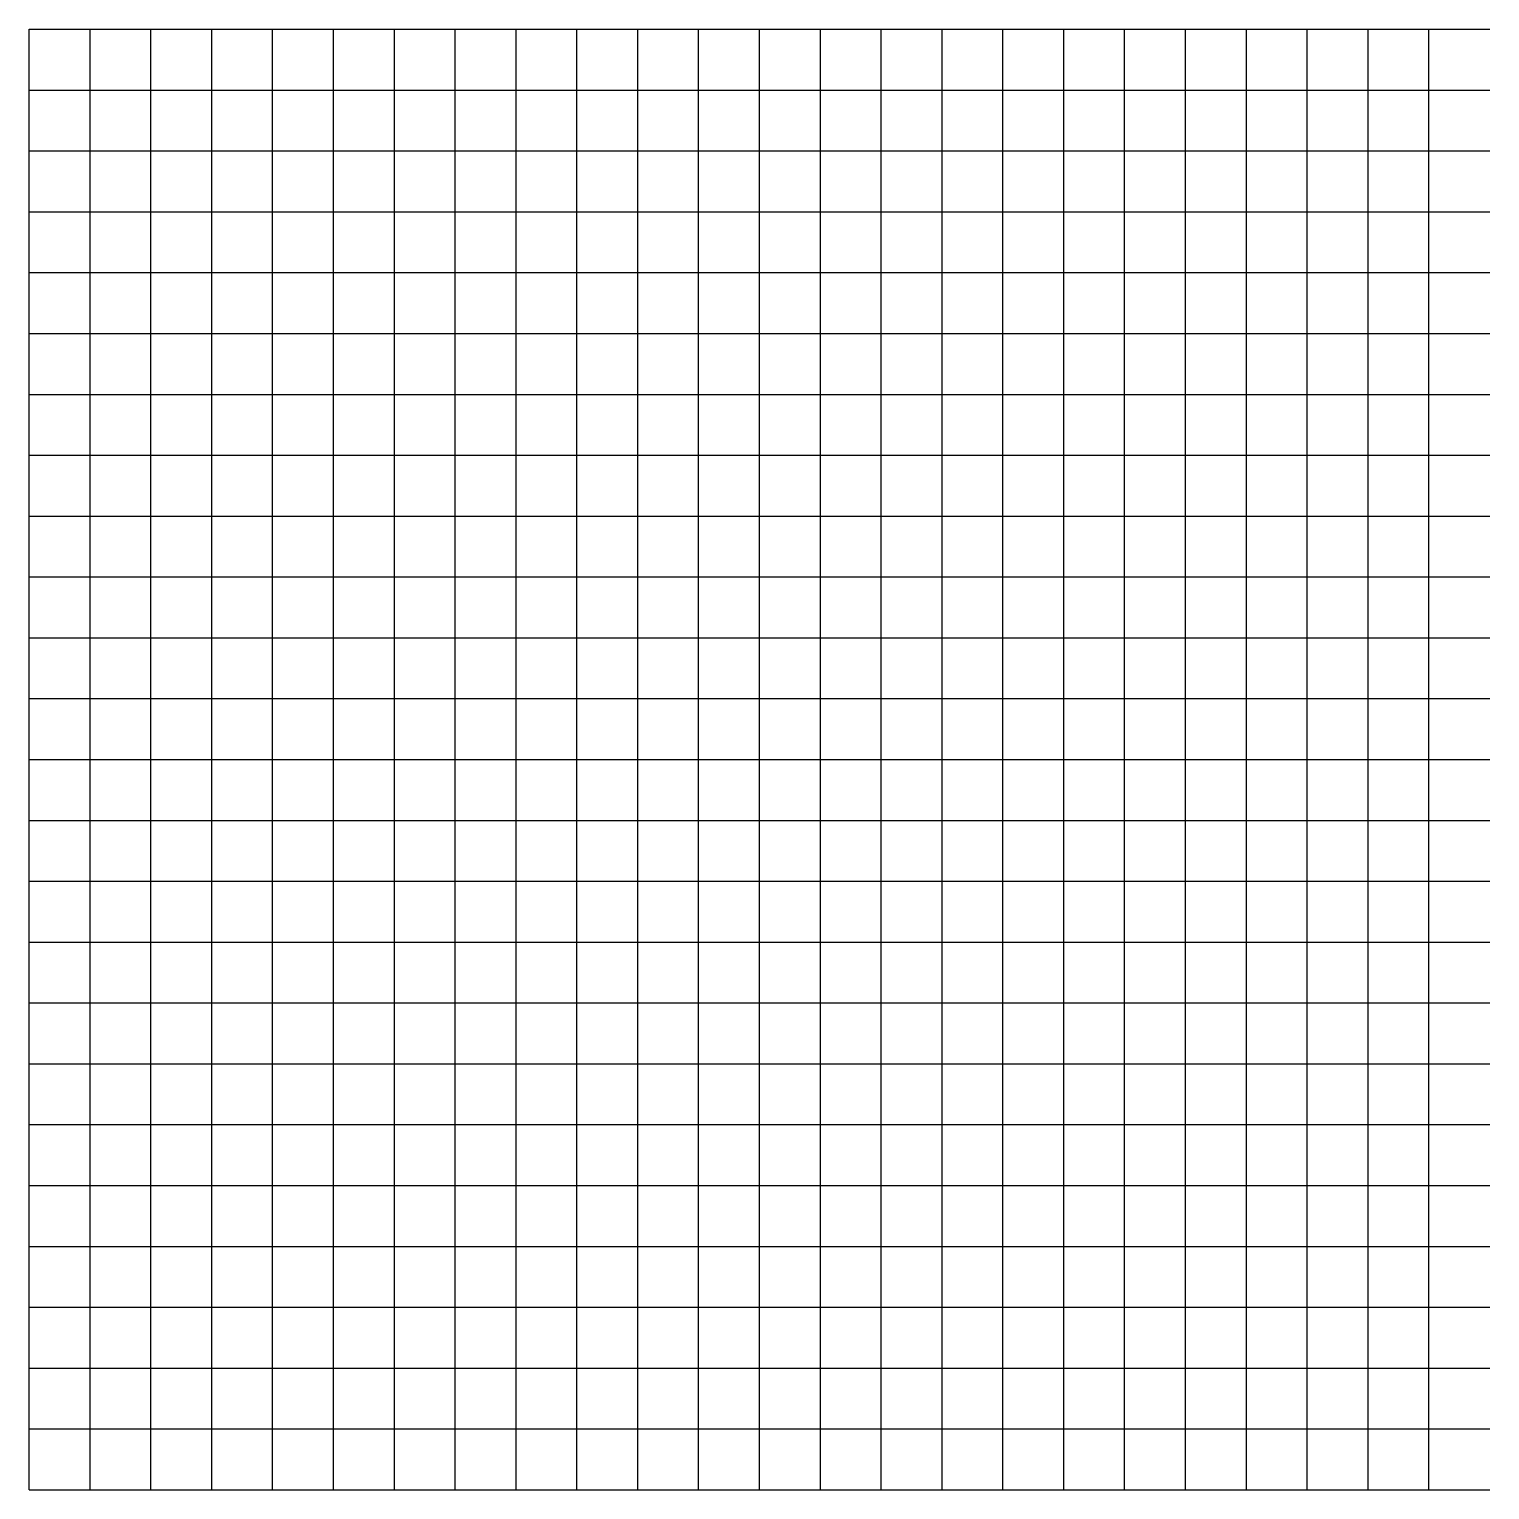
# Model space of a CAD drawing. Extents: x 0 to 120, y 0 to 120.
import ezdxf

# ---------------------------------------------------------------- set-up
doc = ezdxf.new("R2010")
doc.units = 0
doc.layers.add('2D', color=1, linetype='CONTINUOUS')

msp = doc.modelspace()

# ---------------------------------------------------------------- linework, layer by layer
at = {"layer": '2D', "color": 7}
for p, q in [((0, 120), (120, 120)), ((0, 0), (0, 120)), ((5, 0), (5, 120)), ((10, 0), (10, 120)), ((15, 0), (15, 120)), ((20, 0), (20, 120)), ((25, 0), (25, 120)), ((30, 0), (30, 120)), ((35, 0), (35, 120)), ((40, 0), (40, 120)), ((45, 0), (45, 120)), ((50, 0), (50, 120)), ((55, 0), (55, 120)), ((60, 0), (60, 120)), ((65, 0), (65, 120)), ((70, 0), (70, 120)), ((75, 0), (75, 120)), ((80, 0), (80, 120)), ((85, 0), (85, 120)), ((90, 0), (90, 120)), ((95, 0), (95, 120)), ((100, 0), (100, 120)), ((105, 0), (105, 120)), ((110, 0), (110, 120)), ((115, 0), (115, 120)), ((0, 115), (120, 115)), ((0, 110), (120, 110)), ((0, 105), (120, 105)), ((0, 100), (120, 100)), ((0, 95), (120, 95)), ((0, 90), (120, 90)), ((0, 85), (120, 85)), ((0, 80), (120, 80)), ((0, 75), (120, 75)), ((0, 70), (120, 70)), ((0, 65), (120, 65)), ((0, 60), (120, 60)), ((0, 55), (120, 55)), ((0, 50), (120, 50)), ((0, 45), (120, 45)), ((0, 40), (120, 40)), ((0, 35), (120, 35)), ((0, 30), (120, 30)), ((0, 25), (120, 25)), ((0, 20), (120, 20)), ((0, 15), (120, 15)), ((0, 10), (120, 10)), ((0, 5), (120, 5)), ((0, 0), (120, 0))]:
    msp.add_line(p, q, dxfattribs=at)

doc.saveas('drawing.dxf')
